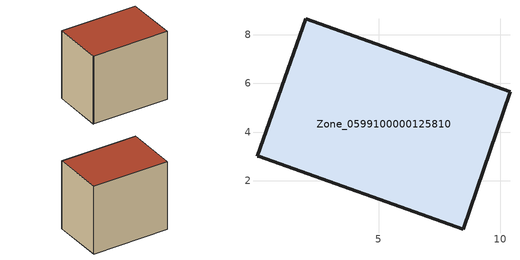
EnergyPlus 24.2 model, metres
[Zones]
Zone_0599100000125810
 floor ground (C_G): 2.01,8.65 10.39,5.66 8.47,0.02 0.07,3.01 0.01,3.02 z0.65
 wall outside (C_F): 10.39,5.66 2.01,8.65 0.01,3.02 0.07,3.01 8.47,0.02 10.39,5.66 z0.65:8.74
 roof outside (C_R): 8.47,0.02 10.39,5.66 2.01,8.65 0.01,3.02 0.07,3.01 z8.74
[BUILDING]
Pand.0599100000125810: North Axis=0; Terrain=City; Loads Convergence Tolerance Value=0.04; Temperature Convergence Tolerance Value=0.4; Solar Distribution=FullExterior; Maximum Number of Warmup Days=25; Minimum Number of Warmup Days=1
[Site:Location]
Rotterdam.The.Hague.AP_ZH_NLD Design_Conditions: Latitude=51.96; Longitude=4.45; Time Zone=1; Elevation=-4.5
[SITE:GROUNDTEMPERATURE:BUILDINGSURFACE]
18, 18, 18, 18, 18, 18, 18, 18, 18, 18, 18, 18
[MATERIAL] Thermal Absorptance=0.9; Solar Absorptance=0.7; Visible Absorptance=0.7
Name | Roughness | Thickness | Conductivity | Density | Specific Heat
G.TC.1965-1974 | MediumSmooth | 0.15 | 0.882353 | 540 | 1210
F.TC.1965-1974 | Rough | 0.3 | 0.697674 | 1920 | 840
R.TC.1965-1974 | MediumRough | 0.2 | 0.232558 | 1500 | 1000
[CONSTRUCTION]
C_G: G.TC.1965-1974
C_F: F.TC.1965-1974
C_R: R.TC.1965-1974
[ZONE]
Zone_0599100000125810: Type=1; Multiplier=1; Ceiling Height=Autocalculate; Volume=Autocalculate; Floor Area=autocalculate; Part of Total Floor Area=Yes
[ZONEINFILTRATION:DESIGNFLOWRATE]
Infil_Zone_0599100000125810: Zone or ZoneList or Space or SpaceList=Zone_0599100000125810; Schedule=AlwaysOn; Design Flow Rate Calculation Method=Flow/Area; Flow Rate per Floor Area=0.003; Constant Term Coefficient=1; Temperature Term Coefficient=0; Velocity Term Coefficient=0; Velocity Squared Term Coefficient=0
[HVACTEMPLATE:ZONE:IDEALLOADSAIRSYSTEM]
Zone_0599100000125810: Maximum Heating Supply Air Temperature=50; Minimum Cooling Supply Air Temperature=13; Maximum Heating Supply Air Humidity Ratio=0.0156; Minimum Cooling Supply Air Humidity Ratio=0.0077; Heating Limit=NoLimit; Cooling Limit=NoLimit; Dehumidification Control Type=ConstantSensibleHeatRatio; Cooling Sensible Heat Ratio=0.7; Dehumidification Setpoint=60; Humidification Control Type=None; Humidification Setpoint=30; Outdoor Air Method=None; Outdoor Air Flow Rate per Person=0.00944; Outdoor Air Flow Rate per Zone Floor Area=0; Outdoor Air Flow Rate per Zone=0; Demand Controlled Ventilation Type=None; Outdoor Air Economizer Type=NoEconomizer; Heat Recovery Type=None; Sensible Heat Recovery Effectiveness=0.7; Latent Heat Recovery Effectiveness=0.65
[ZONECONTROL:THERMOSTAT]
ThermostatControl_Zone_0599100000125810: Zone or ZoneList=Zone_0599100000125810; Control Type Schedule=DualSetpointControlType; Control 1=Thermostat_Zone_0599100000125810; Temperature Difference Between Cutout And Setpoint=0
[THERMOSTATSETPOINT:DUALSETPOINT]
Thermostat_Zone_0599100000125810: Heating Setpoint Temperature Schedule=HeatingSetpoint_Zone_0599100000125810; Cooling Setpoint Temperature Schedule=CoolingSetpoint_Zone_0599100000125810
[SCHEDULE:COMPACT]
HeatingSetpoint_Zone_0599100000125810: Through: 12/31, For: AllDays, Until: 24:00, 21
CoolingSetpoint_Zone_0599100000125810: Through: 12/31, For: AllDays, Until: 24:00, 24
DualSetpointControlType: Through: 12/31, For: AllDays, Until: 24:00, 4
AlwaysOn: Through: 12/31, For: AllDays, Until: 24:00, 1
